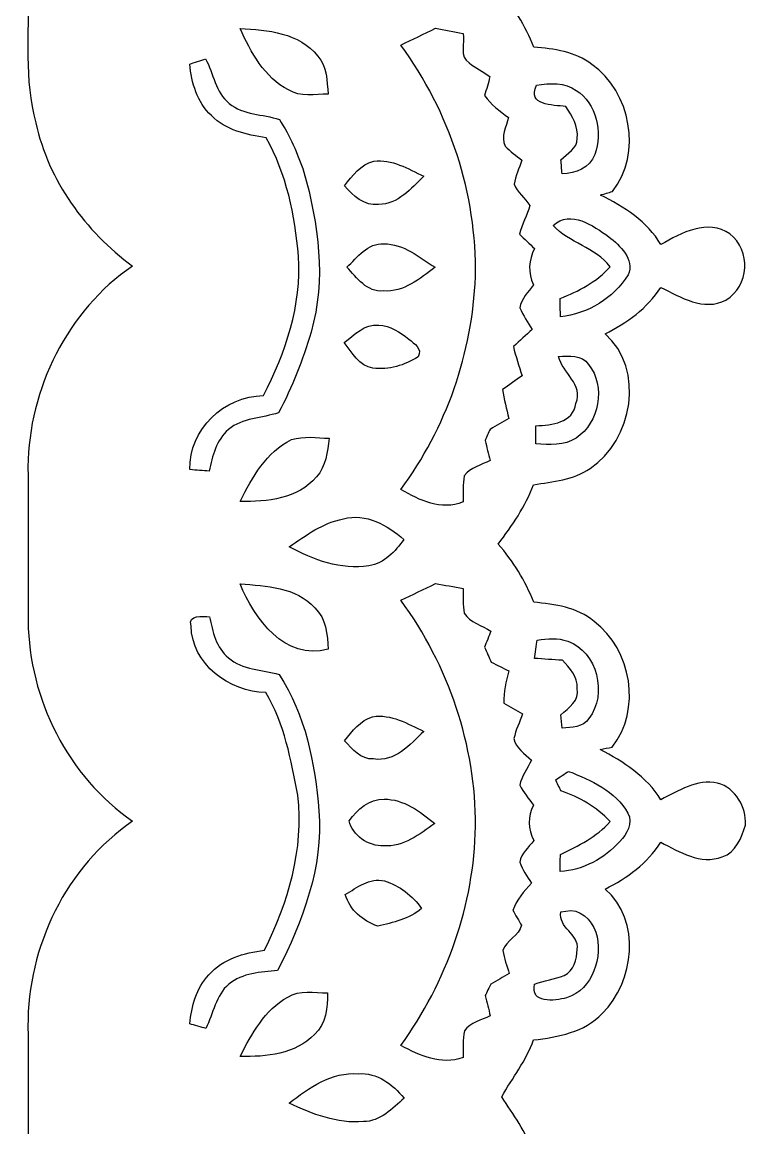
# Model space of a CAD drawing. Header units: centimetres. Extents: x -2.5 to 2.5, y -13.4 to 13.4.
# Drawn here: x -2.52 to 2.52, y -5.95 to 1.65 of the extents above; entities that cross this region are included whole.
import ezdxf

# ---------------------------------------------------------------- set-up
doc = ezdxf.new("R2010")
doc.units = ezdxf.units.CM
doc.header["$MEASUREMENT"] = 0
doc.layers.add('Camada 1', color=7, linetype='Continuous')

msp = doc.modelspace()

# ---------------------------------------------------------------- linework, layer by layer
at = {"layer": 'Camada 1', "color": 156}
for points, knots in [([(-2.51071, 13.4052), (-1.89301, 13.4052), (-1.27528, 13.40272), (-0.65792, 13.40696), (-0.65792, 13.40696), (-0.65863, 13.38121), (-0.6604, 13.33005), (-0.66145, 13.3043), (-0.66145, 13.3043), (-0.52246, 13.2274), (-0.3757, 13.13391), (-0.2092, 13.15049), (-0.2092, 13.15049), (-0.07549, 13.16108), (0.10159, 13.24609), (0.06314, 13.40696), (0.06314, 13.40696), (0.28397, 13.4052), (0.50446, 13.40767), (0.72531, 13.4052), (0.72531, 13.4052), (0.79728, 13.23798), (0.93944, 13.11027), (0.99377, 12.93247), (0.99377, 12.93247), (1.20543, 12.92577), (1.4298, 12.84358), (1.54552, 12.6559), (1.54552, 12.6559), (1.68627, 12.42871), (1.7078, 12.08369), (1.48378, 11.90025), (1.48378, 11.90025), (1.63405, 11.82122), (1.78118, 11.72386), (1.86831, 11.57323), (1.86831, 11.57323), (1.98296, 11.63637), (2.1075, 11.71575), (2.24437, 11.6914), (2.24437, 11.6914), (2.36714, 11.66847), (2.43628, 11.545), (2.45215, 11.43035), (2.45215, 11.43035), (2.43382, 11.32275), (2.37912, 11.19786), (2.2613, 11.1707), (2.2613, 11.1707), (2.11949, 11.13895), (1.98683, 11.21868), (1.86796, 11.285), (1.86796, 11.285), (1.77906, 11.13825), (1.63829, 11.03488), (1.48483, 10.96362), (1.48483, 10.96362), (1.74308, 10.73291), (1.68451, 10.28276), (1.42875, 10.07356), (1.42875, 10.07356), (1.30986, 9.96773), (1.14723, 9.94057), (0.99413, 9.92611), (0.99413, 9.92611), (0.93802, 9.77758), (0.84842, 9.64635), (0.7493, 9.52394), (0.7493, 9.52394), (0.84137, 9.38705), (0.93698, 9.25159), (1.00329, 9.09919), (1.00329, 9.09919), (1.23472, 9.10201), (1.47672, 8.99054), (1.57726, 8.77287), (1.57726, 8.77287), (1.68451, 8.55062), (1.69686, 8.23101), (1.4746, 8.07366), (1.4746, 8.07366), (1.63264, 8.0024), (1.77375, 7.89515), (1.86901, 7.74876), (1.86901, 7.74876), (1.97026, 7.80803), (2.08033, 7.85001), (2.19321, 7.88246), (2.19321, 7.88246), (2.27507, 7.85424), (2.36855, 7.8246), (2.4077, 7.73852), (2.4077, 7.73852), (2.52024, 7.58013), (2.3823, 7.3233), (2.18617, 7.33565), (2.18617, 7.33565), (2.07115, 7.34447), (1.96849, 7.40304), (1.86972, 7.45737), (1.86972, 7.45737), (1.77517, 7.31166), (1.6323, 7.2076), (1.47954, 7.12964), (1.47954, 7.12964), (1.53811, 7.07107), (1.60301, 7.01286), (1.62842, 6.93101), (1.62842, 6.93101), (1.69121, 6.67807), (1.6189, 6.37611), (1.39664, 6.22158), (1.39664, 6.22158), (1.28447, 6.13127), (1.1377, 6.11575), (0.99976, 6.10446), (0.99976, 6.10446), (0.93627, 5.95453), (0.84807, 5.81766), (0.75211, 5.68678), (0.75211, 5.68678), (0.85794, 5.56965), (0.93698, 5.4317), (0.99659, 5.28601), (0.99659, 5.28601), (1.20509, 5.28601), (1.42063, 5.20312), (1.53952, 5.02425), (1.53952, 5.02425), (1.67852, 4.80835), (1.70215, 4.49545), (1.52788, 4.29119), (1.52788, 4.29119), (1.50883, 4.28625), (1.47002, 4.27636), (1.45097, 4.27177), (1.45097, 4.27177), (1.61571, 4.19488), (1.77095, 4.08869), (1.86937, 3.93206), (1.86937, 3.93206), (1.98754, 4.00015), (2.11949, 4.07423), (2.2613, 4.04354), (2.2613, 4.04354), (2.37067, 4.02201), (2.4271, 3.90771), (2.45039, 3.80894), (2.45039, 3.80894), (2.45215, 3.68158), (2.3622, 3.54117), (2.22919, 3.52319), (2.22919, 3.52319), (2.09797, 3.5133), (1.97979, 3.57964), (1.86867, 3.64031), (1.86867, 3.64031), (1.77517, 3.49532), (1.63442, 3.3916), (1.48096, 3.31752), (1.48096, 3.31752), (1.72931, 3.11643), (1.68416, 2.71744), (1.49401, 2.49237), (1.49401, 2.49237), (1.37266, 2.34138), (1.17474, 2.30433), (0.99342, 2.28282), (0.99342, 2.28282), (0.93698, 2.13325), (0.84632, 2.0013), (0.75035, 1.87466), (0.75035, 1.87466), (0.85514, 1.75682), (0.93661, 1.62031), (0.99413, 1.47319), (0.99413, 1.47319), (1.13242, 1.46297), (1.28023, 1.44392), (1.39312, 1.35536), (1.39312, 1.35536), (1.66122, 1.16662), (1.74025, 0.744), (1.53528, 0.48224), (1.53528, 0.48224), (1.50741, 0.47412), (1.47954, 0.46601), (1.45204, 0.45755), (1.45204, 0.45755), (1.615, 0.37853), (1.77341, 0.27622), (1.86831, 0.11711), (1.86831, 0.11711), (2.00554, 0.19897), (2.19039, 0.29562), (2.34138, 0.19085), (2.34138, 0.19085), (2.48884, 0.07584), (2.47473, -0.16756), (2.31422, -0.26387), (2.31422, -0.26387), (2.16252, -0.3429), (2.00235, -0.24377), (1.86689, -0.17673), (1.86689, -0.17673), (1.77411, -0.31962), (1.63512, -0.42228), (1.48378, -0.49564), (1.48378, -0.49564), (1.76072, -0.73766), (1.67498, -1.22943), (1.38077, -1.42027), (1.38077, -1.42027), (1.26787, -1.50106), (1.12535, -1.51129), (0.99272, -1.53282), (0.99272, -1.53282), (0.93661, -1.68239), (0.84632, -1.81434), (0.74965, -1.94027), (0.74965, -1.94027), (0.85302, -2.0588), (0.93661, -2.19357), (0.99377, -2.34032), (0.99377, -2.34032), (1.13841, -2.35444), (1.29433, -2.37418), (1.40864, -2.47261), (1.40864, -2.47261), (1.66828, -2.66452), (1.73567, -3.08044), (1.53282, -3.33621), (1.53282, -3.33621), (1.50529, -3.34115), (1.47778, -3.3461), (1.45062, -3.35138), (1.45062, -3.35138), (1.61113, -3.43746), (1.76988, -3.53871), (1.86796, -3.6971), (1.86796, -3.6971), (1.9879, -3.63573), (2.11561, -3.55247), (2.25707, -3.58422), (2.25707, -3.58422), (2.38125, -3.61492), (2.45533, -3.74896), (2.44827, -3.87103), (2.44827, -3.87103), (2.42217, -3.95605), (2.38371, -4.06118), (2.28952, -4.08905), (2.28952, -4.08905), (2.141, -4.14725), (1.9946, -4.05518), (1.86655, -3.98955), (1.86655, -3.98955), (1.77623, -4.13456), (1.63583, -4.23615), (1.48483, -4.31129), (1.48483, -4.31129), (1.73567, -4.52649), (1.68521, -4.94841), (1.46507, -5.16607), (1.46507, -5.16607), (1.34267, -5.29554), (1.16099, -5.32765), (0.99236, -5.34775), (0.99236, -5.34775), (0.94226, -5.49027), (0.84737, -5.60846), (0.77399, -5.73792), (0.77399, -5.73792), (0.85372, -5.86105), (0.94156, -5.98063), (0.99272, -6.11998), (0.99272, -6.11998), (1.16063, -6.14045), (1.3416, -6.17044), (1.46437, -6.29884), (1.46437, -6.29884), (1.68275, -6.52039), (1.73848, -6.94231), (1.48307, -7.15822), (1.48307, -7.15822), (1.63335, -7.2337), (1.78152, -7.3293), (1.86548, -7.48064), (1.86548, -7.48064), (2.00837, -7.40516), (2.20451, -7.28591), (2.3502, -7.41997), (2.3502, -7.41997), (2.49344, -7.53285), (2.46979, -7.76993), (2.31315, -7.85883), (2.31315, -7.85883), (2.1657, -7.9449), (1.99918, -7.84294), (1.86867, -7.77098), (1.86867, -7.77098), (1.77765, -7.91951), (1.6323, -8.02004), (1.48132, -8.09978), (1.48132, -8.09978), (1.7272, -8.2938), (1.68592, -8.68749), (1.50213, -8.90939), (1.50213, -8.90939), (1.37936, -9.06215), (1.18215, -9.12106), (0.99272, -9.12777), (0.99272, -9.12777), (0.93732, -9.27522), (0.84807, -9.4054), (0.75352, -9.53028), (0.75352, -9.53028), (0.8449, -9.65553), (0.93873, -9.78076), (0.9913, -9.92857), (0.9913, -9.92857), (1.18392, -9.94867), (1.39171, -10.00019), (1.51482, -10.16387), (1.51482, -10.16387), (1.68485, -10.39424), (1.7212, -10.77029), (1.48271, -10.96892), (1.48271, -10.96892), (1.63476, -11.04229), (1.7787, -11.14212), (1.86655, -11.28994), (1.86655, -11.28994), (1.97801, -11.23209), (2.09444, -11.16224), (2.22496, -11.16965), (2.22496, -11.16965), (2.3502, -11.18904), (2.43769, -11.31005), (2.45109, -11.43105), (2.45109, -11.43105), (2.44193, -11.54852), (2.36819, -11.67377), (2.24472, -11.69811), (2.24472, -11.69811), (2.10819, -11.72245), (1.98472, -11.64132), (1.86937, -11.58168), (1.86937, -11.58168), (1.77977, -11.73091), (1.63264, -11.82863), (1.48166, -11.908), (1.48166, -11.908), (1.54235, -11.97785), (1.61712, -12.04489), (1.63653, -12.14013), (1.63653, -12.14013), (1.67745, -12.36345), (1.62665, -12.61991), (1.44814, -12.77338), (1.44814, -12.77338), (1.33032, -12.89368), (1.15639, -12.92613), (0.99484, -12.93741), (0.99484, -12.93741), (0.93944, -13.06829), (0.87171, -13.19494), (0.77927, -13.30395), (0.77927, -13.30395), (0.78317, -13.33712), (0.78705, -13.37062), (0.79128, -13.40485), (0.79128, -13.40485), (0.54222, -13.40309), (0.29316, -13.40626), (0.04409, -13.40731), (0.04409, -13.40731), (0.04903, -13.36392), (0.05715, -13.32194), (0.05785, -13.27925), (0.05785, -13.27925), (-0.01693, -13.19213), (-0.13053, -13.13921), (-0.24553, -13.14414), (-0.24553, -13.14414), (-0.4004, -13.13956), (-0.53516, -13.22704), (-0.66569, -13.29867), (-0.66569, -13.29867), (-0.66216, -13.32583), (-0.6558, -13.38014), (-0.65263, -13.40731), (-0.65263, -13.40731), (-1.27528, -13.40202), (-1.89793, -13.40414), (-2.52095, -13.40731), (-2.52095, -13.40731), (-2.43063, -13.15895), (-2.51354, -12.88908), (-2.46661, -12.63332), (-2.46661, -12.63332), (-2.4137, -12.15743), (-2.15018, -11.71327), (-1.76001, -11.43599), (-1.76001, -11.43599), (-2.20839, -11.12943), (-2.47473, -10.59356), (-2.48072, -10.05416), (-2.48072, -10.05416), (-2.47967, -9.70104), (-2.48038, -9.34826), (-2.48002, -8.99512), (-2.48002, -8.99512), (-2.47156, -8.4603), (-2.2038, -7.93326), (-1.76318, -7.62599), (-1.76318, -7.62599), (-2.20661, -7.31485), (-2.47791, -6.78532), (-2.48038, -6.24487), (-2.48038, -6.24487), (-2.48002, -5.91467), (-2.47967, -5.58446), (-2.48072, -5.25463), (-2.48072, -5.25463), (-2.48496, -4.70675), (-2.21721, -4.15571), (-1.76176, -3.84422), (-1.76176, -3.84422), (-2.20661, -3.538), (-2.47227, -3.00637), (-2.48038, -2.46944), (-2.48038, -2.46944), (-2.48002, -2.11666), (-2.47967, -1.76354), (-2.48072, -1.41076), (-2.48072, -1.41076), (-2.47543, -0.87241), (-2.20944, -0.33725), (-1.76318, -0.03033), (-1.76318, -0.03033), (-2.08808, 0.20954), (-2.3382, 0.55633), (-2.42746, 0.9532), (-2.42746, 0.9532), (-2.50895, 1.25201), (-2.47227, 1.5635), (-2.48002, 1.86867), (-2.48002, 1.86867), (-2.4719, 2.18651), (-2.51071, 2.51071), (-2.42393, 2.82151), (-2.42393, 2.82151), (-2.33079, 3.20922), (-2.08808, 3.55318), (-1.76564, 3.78566), (-1.76564, 3.78566), (-2.19886, 4.09963), (-2.47297, 4.61573), (-2.48038, 5.1516), (-2.48038, 5.1516), (-2.47931, 5.51673), (-2.48038, 5.88186), (-2.48002, 6.24699), (-2.48002, 6.24699), (-2.46839, 6.77862), (-2.19886, 7.29333), (-1.766, 7.60306), (-1.766, 7.60306), (-2.18968, 7.90575), (-2.4585, 8.40457), (-2.4786, 8.92492), (-2.4786, 8.92492), (-2.4825, 9.29004), (-2.47791, 9.65517), (-2.48072, 10.0203), (-2.48072, 10.0203), (-2.48214, 10.56357), (-2.22108, 11.11108), (-1.76954, 11.42153), (-1.76954, 11.42153), (-2.14665, 11.69175), (-2.40417, 12.11862), (-2.46238, 12.57935), (-2.46238, 12.57935), (-2.51283, 12.8524), (-2.43874, 13.13568), (-2.51071, 13.4052)], [0, 0, 0, 0, 0.0081301, 0.0081301, 0.0081301, 0.0081301, 0.0162602, 0.0162602, 0.0162602, 0.0162602, 0.0243902, 0.0243902, 0.0243902, 0.0243902, 0.0325203, 0.0325203, 0.0325203, 0.0325203, 0.0406504, 0.0406504, 0.0406504, 0.0406504, 0.0487805, 0.0487805, 0.0487805, 0.0487805, 0.0569106, 0.0569106, 0.0569106, 0.0569106, 0.0650407, 0.0650407, 0.0650407, 0.0650407, 0.0731707, 0.0731707, 0.0731707, 0.0731707, 0.0813008, 0.0813008, 0.0813008, 0.0813008, 0.0894309, 0.0894309, 0.0894309, 0.0894309, 0.097561, 0.097561, 0.097561, 0.097561, 0.1056911, 0.1056911, 0.1056911, 0.1056911, 0.1138211, 0.1138211, 0.1138211, 0.1138211, 0.1219512, 0.1219512, 0.1219512, 0.1219512, 0.1300813, 0.1300813, 0.1300813, 0.1300813, 0.1382114, 0.1382114, 0.1382114, 0.1382114, 0.1463415, 0.1463415, 0.1463415, 0.1463415, 0.1544715, 0.1544715, 0.1544715, 0.1544715, 0.1626016, 0.1626016, 0.1626016, 0.1626016, 0.1707317, 0.1707317, 0.1707317, 0.1707317, 0.1788618, 0.1788618, 0.1788618, 0.1788618, 0.1869919, 0.1869919, 0.1869919, 0.1869919, 0.195122, 0.195122, 0.195122, 0.195122, 0.203252, 0.203252, 0.203252, 0.203252, 0.2113821, 0.2113821, 0.2113821, 0.2113821, 0.2195122, 0.2195122, 0.2195122, 0.2195122, 0.2276423, 0.2276423, 0.2276423, 0.2276423, 0.2357724, 0.2357724, 0.2357724, 0.2357724, 0.2439024, 0.2439024, 0.2439024, 0.2439024, 0.2520325, 0.2520325, 0.2520325, 0.2520325, 0.2601626, 0.2601626, 0.2601626, 0.2601626, 0.2682927, 0.2682927, 0.2682927, 0.2682927, 0.2764228, 0.2764228, 0.2764228, 0.2764228, 0.2845528, 0.2845528, 0.2845528, 0.2845528, 0.2926829, 0.2926829, 0.2926829, 0.2926829, 0.300813, 0.300813, 0.300813, 0.300813, 0.3089431, 0.3089431, 0.3089431, 0.3089431, 0.3170732, 0.3170732, 0.3170732, 0.3170732, 0.3252033, 0.3252033, 0.3252033, 0.3252033, 0.3333333, 0.3333333, 0.3333333, 0.3333333, 0.3414634, 0.3414634, 0.3414634, 0.3414634, 0.3495935, 0.3495935, 0.3495935, 0.3495935, 0.3577236, 0.3577236, 0.3577236, 0.3577236, 0.3658537, 0.3658537, 0.3658537, 0.3658537, 0.3739837, 0.3739837, 0.3739837, 0.3739837, 0.3821138, 0.3821138, 0.3821138, 0.3821138, 0.3902439, 0.3902439, 0.3902439, 0.3902439, 0.398374, 0.398374, 0.398374, 0.398374, 0.4065041, 0.4065041, 0.4065041, 0.4065041, 0.4146341, 0.4146341, 0.4146341, 0.4146341, 0.4227642, 0.4227642, 0.4227642, 0.4227642, 0.4308943, 0.4308943, 0.4308943, 0.4308943, 0.4390244, 0.4390244, 0.4390244, 0.4390244, 0.4471545, 0.4471545, 0.4471545, 0.4471545, 0.4552846, 0.4552846, 0.4552846, 0.4552846, 0.4634146, 0.4634146, 0.4634146, 0.4634146, 0.4715447, 0.4715447, 0.4715447, 0.4715447, 0.4796748, 0.4796748, 0.4796748, 0.4796748, 0.4878049, 0.4878049, 0.4878049, 0.4878049, 0.495935, 0.495935, 0.495935, 0.495935, 0.504065, 0.504065, 0.504065, 0.504065, 0.5121951, 0.5121951, 0.5121951, 0.5121951, 0.5203252, 0.5203252, 0.5203252, 0.5203252, 0.5284553, 0.5284553, 0.5284553, 0.5284553, 0.5365854, 0.5365854, 0.5365854, 0.5365854, 0.5447154, 0.5447154, 0.5447154, 0.5447154, 0.5528455, 0.5528455, 0.5528455, 0.5528455, 0.5609756, 0.5609756, 0.5609756, 0.5609756, 0.5691057, 0.5691057, 0.5691057, 0.5691057, 0.5772358, 0.5772358, 0.5772358, 0.5772358, 0.5853659, 0.5853659, 0.5853659, 0.5853659, 0.5934959, 0.5934959, 0.5934959, 0.5934959, 0.601626, 0.601626, 0.601626, 0.601626, 0.6097561, 0.6097561, 0.6097561, 0.6097561, 0.6178862, 0.6178862, 0.6178862, 0.6178862, 0.6260163, 0.6260163, 0.6260163, 0.6260163, 0.6341463, 0.6341463, 0.6341463, 0.6341463, 0.6422764, 0.6422764, 0.6422764, 0.6422764, 0.6504065, 0.6504065, 0.6504065, 0.6504065, 0.6585366, 0.6585366, 0.6585366, 0.6585366, 0.6666667, 0.6666667, 0.6666667, 0.6666667, 0.6747967, 0.6747967, 0.6747967, 0.6747967, 0.6829268, 0.6829268, 0.6829268, 0.6829268, 0.6910569, 0.6910569, 0.6910569, 0.6910569, 0.699187, 0.699187, 0.699187, 0.699187, 0.7073171, 0.7073171, 0.7073171, 0.7073171, 0.7154472, 0.7154472, 0.7154472, 0.7154472, 0.7235772, 0.7235772, 0.7235772, 0.7235772, 0.7317073, 0.7317073, 0.7317073, 0.7317073, 0.7398374, 0.7398374, 0.7398374, 0.7398374, 0.7479675, 0.7479675, 0.7479675, 0.7479675, 0.7560976, 0.7560976, 0.7560976, 0.7560976, 0.7642276, 0.7642276, 0.7642276, 0.7642276, 0.7723577, 0.7723577, 0.7723577, 0.7723577, 0.7804878, 0.7804878, 0.7804878, 0.7804878, 0.7886179, 0.7886179, 0.7886179, 0.7886179, 0.796748, 0.796748, 0.796748, 0.796748, 0.804878, 0.804878, 0.804878, 0.804878, 0.8130081, 0.8130081, 0.8130081, 0.8130081, 0.8211382, 0.8211382, 0.8211382, 0.8211382, 0.8292683, 0.8292683, 0.8292683, 0.8292683, 0.8373984, 0.8373984, 0.8373984, 0.8373984, 0.8455285, 0.8455285, 0.8455285, 0.8455285, 0.8536585, 0.8536585, 0.8536585, 0.8536585, 0.8617886, 0.8617886, 0.8617886, 0.8617886, 0.8699187, 0.8699187, 0.8699187, 0.8699187, 0.8780488, 0.8780488, 0.8780488, 0.8780488, 0.8861789, 0.8861789, 0.8861789, 0.8861789, 0.8943089, 0.8943089, 0.8943089, 0.8943089, 0.902439, 0.902439, 0.902439, 0.902439, 0.9105691, 0.9105691, 0.9105691, 0.9105691, 0.9186992, 0.9186992, 0.9186992, 0.9186992, 0.9268293, 0.9268293, 0.9268293, 0.9268293, 0.9349593, 0.9349593, 0.9349593, 0.9349593, 0.9430894, 0.9430894, 0.9430894, 0.9430894, 0.9512195, 0.9512195, 0.9512195, 0.9512195, 0.9593496, 0.9593496, 0.9593496, 0.9593496, 0.9674797, 0.9674797, 0.9674797, 0.9674797, 0.9756098, 0.9756098, 0.9756098, 0.9756098, 0.9837398, 0.9837398, 0.9837398, 0.9837398, 1, 1, 1, 1]), ([(-1.0234, 1.60301), (-1.0234, 1.60301), (-1.0234, 1.60301), (-1.0234, 1.60301), (-1.0234, 1.60301), (-0.94896, 1.43932), (-0.85653, 1.26612), (-0.69074, 1.17968), (-0.69074, 1.17968), (-0.60854, 1.12854), (-0.5087, 1.14969), (-0.41733, 1.15147), (-0.41733, 1.15147), (-0.42898, 1.24071), (-0.42192, 1.34338), (-0.49001, 1.41216), (-0.49001, 1.41216), (-0.6163, 1.57339), (-0.83467, 1.59244), (-1.0234, 1.60301)], [0, 0, 0, 0, 0.1666667, 0.1666667, 0.1666667, 0.1666667, 0.3333333, 0.3333333, 0.3333333, 0.3333333, 0.5, 0.5, 0.5, 0.5, 0.6666667, 0.6666667, 0.6666667, 0.6666667, 1, 1, 1, 1]), ([(0.08113, 1.48836), (0.08113, 1.48836), (0.08113, 1.48836), (0.08113, 1.48836), (0.08113, 1.48836), (0.41556, 1.03116), (0.60537, 0.46496), (0.59302, -0.10266), (0.59302, -0.10266), (0.5736, -0.62618), (0.3937, -1.1444), (0.08042, -1.56527), (0.08042, -1.56527), (0.21201, -1.64112), (0.3556, -1.71202), (0.5087, -1.65099), (0.5087, -1.65099), (0.51047, -1.59103), (0.50658, -1.5307), (0.51681, -1.47179), (0.51681, -1.47179), (0.55879, -1.41323), (0.63394, -1.39805), (0.69391, -1.3656), (0.69391, -1.3656), (0.68297, -1.32009), (0.67132, -1.27458), (0.66004, -1.22943), (0.66004, -1.22943), (0.66852, -1.21038), (0.68579, -1.17157), (0.69427, -1.15217), (0.69427, -1.15217), (0.73766, -1.12747), (0.78069, -1.10243), (0.82373, -1.07702), (0.82373, -1.07702), (0.80573, -1.01177), (0.79058, -0.9458), (0.78034, -0.87877), (0.78034, -0.87877), (0.82479, -0.84701), (0.86924, -0.81526), (0.91405, -0.78387), (0.91405, -0.78387), (0.89358, -0.7172), (0.87066, -0.65122), (0.85407, -0.58349), (0.85407, -0.58349), (0.89641, -0.54397), (0.9398, -0.50482), (0.98212, -0.46531), (0.98212, -0.46531), (0.9525, -0.41663), (0.92145, -0.36865), (0.89817, -0.31715), (0.89817, -0.31715), (0.90664, -0.25364), (0.95849, -0.20954), (0.99236, -0.15875), (0.99236, -0.15875), (0.95215, -0.0762), (0.95885, 0.01023), (0.99942, 0.09065), (0.99942, 0.09065), (0.96485, 0.12347), (0.92957, 0.15662), (0.89534, 0.18908), (0.89534, 0.18908), (0.91617, 0.2561), (0.94614, 0.31996), (0.96801, 0.38664), (0.96801, 0.38664), (0.9338, 0.43709), (0.88159, 0.47519), (0.85936, 0.53233), (0.85936, 0.53233), (0.86676, 0.59019), (0.89429, 0.64276), (0.91298, 0.69744), (0.91298, 0.69744), (0.87383, 0.72955), (0.83114, 0.75706), (0.79762, 0.79445), (0.79762, 0.79445), (0.76624, 0.85936), (0.80573, 0.92745), (0.82055, 0.9906), (0.82055, 0.9906), (0.75988, 1.03433), (0.70061, 1.08055), (0.6558, 1.14087), (0.6558, 1.14087), (0.66993, 1.18392), (0.68226, 1.22731), (0.69249, 1.27141), (0.69249, 1.27141), (0.64628, 1.30493), (0.59584, 1.33173), (0.54997, 1.36525), (0.54997, 1.36525), (0.48048, 1.40757), (0.52175, 1.50318), (0.50835, 1.56845), (0.50835, 1.56845), (0.4452, 1.58114), (0.38169, 1.59315), (0.31855, 1.60408), (0.31855, 1.60408), (0.23988, 1.56386), (0.16016, 1.52646), (0.08113, 1.48836)], [0, 0, 0, 0, 0.0344828, 0.0344828, 0.0344828, 0.0344828, 0.0689655, 0.0689655, 0.0689655, 0.0689655, 0.1034483, 0.1034483, 0.1034483, 0.1034483, 0.137931, 0.137931, 0.137931, 0.137931, 0.1724138, 0.1724138, 0.1724138, 0.1724138, 0.2068966, 0.2068966, 0.2068966, 0.2068966, 0.2413793, 0.2413793, 0.2413793, 0.2413793, 0.2758621, 0.2758621, 0.2758621, 0.2758621, 0.3103448, 0.3103448, 0.3103448, 0.3103448, 0.3448276, 0.3448276, 0.3448276, 0.3448276, 0.3793103, 0.3793103, 0.3793103, 0.3793103, 0.4137931, 0.4137931, 0.4137931, 0.4137931, 0.4482759, 0.4482759, 0.4482759, 0.4482759, 0.4827586, 0.4827586, 0.4827586, 0.4827586, 0.5172414, 0.5172414, 0.5172414, 0.5172414, 0.5517241, 0.5517241, 0.5517241, 0.5517241, 0.5862069, 0.5862069, 0.5862069, 0.5862069, 0.6206897, 0.6206897, 0.6206897, 0.6206897, 0.6551724, 0.6551724, 0.6551724, 0.6551724, 0.6896552, 0.6896552, 0.6896552, 0.6896552, 0.7241379, 0.7241379, 0.7241379, 0.7241379, 0.7586207, 0.7586207, 0.7586207, 0.7586207, 0.7931034, 0.7931034, 0.7931034, 0.7931034, 0.8275862, 0.8275862, 0.8275862, 0.8275862, 0.862069, 0.862069, 0.862069, 0.862069, 0.8965517, 0.8965517, 0.8965517, 0.8965517, 0.9310345, 0.9310345, 0.9310345, 0.9310345, 1, 1, 1, 1]), ([(-1.36913, 1.35819), (-1.36913, 1.35819), (-1.36913, 1.35819), (-1.36913, 1.35819), (-1.36913, 1.35819), (-1.35784, 1.22872), (-1.31797, 1.09502), (-1.22025, 1.00365), (-1.22025, 1.00365), (-1.12253, 0.90204), (-0.97861, 0.87383), (-0.8449, 0.85124), (-0.8449, 0.85124), (-0.70414, 0.60359), (-0.64557, 0.3182), (-0.62301, 0.03668), (-0.62301, 0.03668), (-0.5976, -0.2988), (-0.71261, -0.62512), (-0.86218, -0.92004), (-0.86218, -0.92004), (-1.13383, -0.92533), (-1.37478, -1.15111), (-1.36806, -1.42875), (-1.36806, -1.42875), (-1.32396, -1.43262), (-1.27952, -1.43615), (-1.23506, -1.43932), (-1.23506, -1.43932), (-1.21425, -1.33597), (-1.18745, -1.22519), (-1.10384, -1.15393), (-1.10384, -1.15393), (-1.00717, -1.07138), (-0.87312, -1.07631), (-0.75847, -1.03786), (-0.75847, -1.03786), (-0.66462, -0.86254), (-0.59231, -0.67522), (-0.53586, -0.48436), (-0.53586, -0.48436), (-0.4311, -0.12381), (-0.48472, 0.2607), (-0.58525, 0.61595), (-0.58525, 0.61595), (-0.6283, 0.74153), (-0.6805, 0.86571), (-0.75352, 0.97649), (-0.75352, 0.97649), (-0.86676, 1.01669), (-1.00188, 1.00541), (-1.09784, 1.08761), (-1.09784, 1.08761), (-1.19486, 1.16275), (-1.20332, 1.29329), (-1.26118, 1.39347), (-1.26118, 1.39347), (-1.28834, 1.38465), (-1.34231, 1.36701), (-1.36913, 1.35819)], [0, 0, 0, 0, 0.0625, 0.0625, 0.0625, 0.0625, 0.125, 0.125, 0.125, 0.125, 0.1875, 0.1875, 0.1875, 0.1875, 0.25, 0.25, 0.25, 0.25, 0.3125, 0.3125, 0.3125, 0.3125, 0.375, 0.375, 0.375, 0.375, 0.4375, 0.4375, 0.4375, 0.4375, 0.5, 0.5, 0.5, 0.5, 0.5625, 0.5625, 0.5625, 0.5625, 0.625, 0.625, 0.625, 0.625, 0.6875, 0.6875, 0.6875, 0.6875, 0.75, 0.75, 0.75, 0.75, 0.8125, 0.8125, 0.8125, 0.8125, 0.875, 0.875, 0.875, 0.875, 1, 1, 1, 1]), ([(1.01389, 1.21179), (1.01389, 1.21179), (1.01389, 1.21179), (1.01389, 1.21179), (1.01389, 1.21179), (0.94473, 1.07102), (1.1243, 1.07809), (1.21391, 1.06574), (1.21391, 1.06574), (1.25659, 1.00047), (1.30386, 0.92957), (1.29258, 0.84666), (1.29258, 0.84666), (1.29645, 0.77681), (1.22166, 0.74471), (1.18075, 0.70061), (1.18075, 0.70061), (1.18321, 0.66886), (1.18604, 0.63675), (1.18921, 0.6043), (1.18921, 0.6043), (1.28198, 0.60537), (1.379, 0.64311), (1.41323, 0.73659), (1.41323, 0.73659), (1.46649, 0.88723), (1.42875, 1.08866), (1.28551, 1.17722), (1.28551, 1.17722), (1.20685, 1.23225), (1.10418, 1.22802), (1.01389, 1.21179)], [0, 0, 0, 0, 0.1111111, 0.1111111, 0.1111111, 0.1111111, 0.2222222, 0.2222222, 0.2222222, 0.2222222, 0.3333333, 0.3333333, 0.3333333, 0.3333333, 0.4444444, 0.4444444, 0.4444444, 0.4444444, 0.5555556, 0.5555556, 0.5555556, 0.5555556, 0.6666667, 0.6666667, 0.6666667, 0.6666667, 0.7777778, 0.7777778, 0.7777778, 0.7777778, 1, 1, 1, 1]), ([(-0.30692, 0.5221), (-0.30692, 0.5221), (-0.30692, 0.5221), (-0.30692, 0.5221), (-0.30692, 0.5221), (-0.24694, 0.45473), (-0.17144, 0.37923), (-0.07196, 0.39299), (-0.07196, 0.39299), (0.06032, 0.39441), (0.15205, 0.50129), (0.23847, 0.58666), (0.23847, 0.58666), (0.13088, 0.63887), (0.01905, 0.70626), (-0.10512, 0.68967), (-0.10512, 0.68967), (-0.19649, 0.66993), (-0.25188, 0.58985), (-0.30692, 0.5221)], [0, 0, 0, 0, 0.1666667, 0.1666667, 0.1666667, 0.1666667, 0.3333333, 0.3333333, 0.3333333, 0.3333333, 0.5, 0.5, 0.5, 0.5, 0.6666667, 0.6666667, 0.6666667, 0.6666667, 1, 1, 1, 1]), ([(1.12642, 0.2494), (1.12642, 0.2494), (1.12642, 0.2494), (1.12642, 0.2494), (1.12642, 0.2494), (1.23684, 0.12664), (1.4171, 0.10018), (1.51906, -0.03527), (1.51906, -0.03527), (1.42662, -0.13864), (1.30315, -0.2046), (1.17474, -0.25223), (1.17474, -0.25223), (1.1751, -0.2942), (1.17651, -0.33584), (1.17827, -0.37818), (1.17827, -0.37818), (1.36489, -0.35913), (1.5434, -0.25047), (1.64253, -0.09136), (1.64253, -0.09136), (1.68909, 0.01763), (1.58679, 0.11007), (1.51024, 0.17144), (1.51024, 0.17144), (1.40088, 0.24694), (1.25024, 0.35913), (1.12642, 0.2494)], [0, 0, 0, 0, 0.125, 0.125, 0.125, 0.125, 0.25, 0.25, 0.25, 0.25, 0.375, 0.375, 0.375, 0.375, 0.5, 0.5, 0.5, 0.5, 0.625, 0.625, 0.625, 0.625, 0.75, 0.75, 0.75, 0.75, 1, 1, 1, 1]), ([(-0.28999, -0.0381), (-0.28999, -0.0381), (-0.28999, -0.0381), (-0.28999, -0.0381), (-0.28999, -0.0381), (-0.22189, -0.11041), (-0.15098, -0.21201), (-0.0381, -0.20109), (-0.0381, -0.20109), (0.10054, -0.21166), (0.21201, -0.1157), (0.31644, -0.0388), (0.31644, -0.0388), (0.2092, 0.03104), (0.10018, 0.12312), (-0.03493, 0.12242), (-0.03493, 0.12242), (-0.14676, 0.13017), (-0.2166, 0.02892), (-0.28999, -0.0381)], [0, 0, 0, 0, 0.1666667, 0.1666667, 0.1666667, 0.1666667, 0.3333333, 0.3333333, 0.3333333, 0.3333333, 0.5, 0.5, 0.5, 0.5, 0.6666667, 0.6666667, 0.6666667, 0.6666667, 1, 1, 1, 1]), ([(-0.30797, -0.55597), (-0.30797, -0.55597), (-0.30797, -0.55597), (-0.30797, -0.55597), (-0.30797, -0.55597), (-0.25471, -0.62442), (-0.2053, -0.7172), (-0.11041, -0.73235), (-0.11041, -0.73235), (-0.00246, -0.74577), (0.10795, -0.71191), (0.19897, -0.65439), (0.19897, -0.65439), (0.23142, -0.5976), (0.17322, -0.56409), (0.13652, -0.53233), (0.13652, -0.53233), (0.07549, -0.48718), (0.00776, -0.43744), (-0.07126, -0.43638), (-0.07126, -0.43638), (-0.16756, -0.42545), (-0.23812, -0.50305), (-0.30797, -0.55597)], [0, 0, 0, 0, 0.1428571, 0.1428571, 0.1428571, 0.1428571, 0.2857143, 0.2857143, 0.2857143, 0.2857143, 0.4285714, 0.4285714, 0.4285714, 0.4285714, 0.5714286, 0.5714286, 0.5714286, 0.5714286, 0.7142857, 0.7142857, 0.7142857, 0.7142857, 1, 1, 1, 1]), ([(1.16382, -0.65193), (1.16382, -0.65193), (1.16382, -0.65193), (1.16382, -0.65193), (1.16382, -0.65193), (1.19238, -0.76588), (1.33702, -0.84349), (1.2841, -0.97367), (1.2841, -0.97367), (1.26541, -1.10771), (1.1176, -1.1236), (1.00929, -1.12783), (1.00929, -1.12783), (1.00894, -1.15887), (1.00824, -1.22096), (1.00753, -1.25201), (1.00753, -1.25201), (1.10101, -1.25694), (1.20332, -1.26753), (1.28551, -1.21214), (1.28551, -1.21214), (1.44392, -1.10878), (1.49014, -0.85478), (1.37125, -0.7066), (1.37125, -0.7066), (1.32291, -0.63782), (1.23684, -0.64735), (1.16382, -0.65193)], [0, 0, 0, 0, 0.125, 0.125, 0.125, 0.125, 0.25, 0.25, 0.25, 0.25, 0.375, 0.375, 0.375, 0.375, 0.5, 0.5, 0.5, 0.5, 0.625, 0.625, 0.625, 0.625, 0.75, 0.75, 0.75, 0.75, 1, 1, 1, 1]), ([(-1.0227, -1.64711), (-1.0227, -1.64711), (-1.0227, -1.64711), (-1.0227, -1.64711), (-1.0227, -1.64711), (-0.83855, -1.65311), (-0.62547, -1.62913), (-0.49883, -1.47884), (-0.49883, -1.47884), (-0.4318, -1.40687), (-0.42474, -1.30562), (-0.41063, -1.21391), (-0.41063, -1.21391), (-0.49705, -1.21072), (-0.58632, -1.19591), (-0.67027, -1.22273), (-0.67027, -1.22273), (-0.84208, -1.30774), (-0.94085, -1.48201), (-1.0227, -1.64711)], [0, 0, 0, 0, 0.1666667, 0.1666667, 0.1666667, 0.1666667, 0.3333333, 0.3333333, 0.3333333, 0.3333333, 0.5, 0.5, 0.5, 0.5, 0.6666667, 0.6666667, 0.6666667, 0.6666667, 1, 1, 1, 1]), ([(-0.68579, -1.95932), (-0.68579, -1.95932), (-0.68579, -1.95932), (-0.68579, -1.95932), (-0.68579, -1.95932), (-0.52, -2.04893), (-0.33055, -2.12019), (-0.13899, -2.0902), (-0.13899, -2.0902), (-0.03245, -2.07432), (0.04127, -1.99036), (0.10266, -1.90887), (0.10266, -1.90887), (-0.01093, -1.81292), (-0.1598, -1.72437), (-0.31362, -1.76776), (-0.31362, -1.76776), (-0.45437, -1.79317), (-0.57009, -1.88136), (-0.68579, -1.95932)], [0, 0, 0, 0, 0.1666667, 0.1666667, 0.1666667, 0.1666667, 0.3333333, 0.3333333, 0.3333333, 0.3333333, 0.5, 0.5, 0.5, 0.5, 0.6666667, 0.6666667, 0.6666667, 0.6666667, 1, 1, 1, 1]), ([(-1.0234, -2.21297), (-1.0234, -2.21297), (-1.0234, -2.21297), (-1.0234, -2.21297), (-1.0234, -2.21297), (-0.92533, -2.45497), (-0.71861, -2.74179), (-0.41733, -2.66312), (-0.41733, -2.66312), (-0.42509, -2.56258), (-0.42932, -2.45075), (-0.51082, -2.37878), (-0.51082, -2.37878), (-0.63923, -2.23414), (-0.8449, -2.23026), (-1.0234, -2.21297)], [0, 0, 0, 0, 0.2, 0.2, 0.2, 0.2, 0.4, 0.4, 0.4, 0.4, 0.6, 0.6, 0.6, 0.6, 1, 1, 1, 1]), ([(0.08149, -2.32621), (0.08149, -2.32621), (0.08149, -2.32621), (0.08149, -2.32621), (0.08149, -2.32621), (0.40745, -2.77459), (0.59725, -3.32493), (0.59407, -3.88055), (0.59407, -3.88055), (0.5849, -4.41995), (0.39652, -4.94982), (0.08078, -5.38585), (0.08078, -5.38585), (0.21449, -5.45535), (0.35524, -5.52379), (0.50835, -5.4684), (0.50835, -5.4684), (0.51082, -5.40737), (0.50587, -5.34599), (0.51788, -5.28637), (0.51788, -5.28637), (0.55879, -5.22605), (0.63394, -5.21263), (0.69532, -5.18266), (0.69532, -5.18266), (0.68438, -5.13608), (0.67274, -5.08952), (0.66075, -5.04367), (0.66075, -5.04367), (0.67027, -5.02391), (0.68932, -4.98439), (0.69885, -4.96464), (0.69885, -4.96464), (0.74117, -4.9403), (0.78351, -4.9163), (0.82585, -4.89196), (0.82585, -4.89196), (0.80963, -4.83904), (0.78987, -4.7879), (0.78176, -4.73357), (0.78176, -4.73357), (0.80327, -4.66266), (0.89393, -4.63232), (0.90981, -4.56035), (0.90981, -4.56035), (0.895, -4.5346), (0.86501, -4.48344), (0.84983, -4.45769), (0.84983, -4.45769), (0.87665, -4.38502), (0.92709, -4.32647), (0.97895, -4.27073), (0.97895, -4.27073), (0.95037, -4.2238), (0.91439, -4.17936), (0.89853, -4.12608), (0.89853, -4.12608), (0.90594, -4.06471), (0.96026, -4.02519), (0.99413, -3.97791), (0.99413, -3.97791), (0.95532, -3.89854), (0.95284, -3.81353), (0.9913, -3.73379), (0.9913, -3.73379), (0.95849, -3.68899), (0.92392, -3.64596), (0.89746, -3.59798), (0.89746, -3.59798), (0.91263, -3.53589), (0.94933, -3.48226), (0.97754, -3.42618), (0.97754, -3.42618), (0.93556, -3.37925), (0.86783, -3.34468), (0.85794, -3.2773), (0.85794, -3.2773), (0.86959, -3.21804), (0.89746, -3.16371), (0.91792, -3.10761), (0.91792, -3.10761), (0.87488, -3.08256), (0.83185, -3.05752), (0.78916, -3.03283), (0.78916, -3.03283), (0.78705, -2.95768), (0.80081, -2.88395), (0.82303, -2.81269), (0.82303, -2.81269), (0.78281, -2.79188), (0.74259, -2.77213), (0.70238, -2.75271), (0.70238, -2.75271), (0.68686, -2.71814), (0.67132, -2.68357), (0.6558, -2.649), (0.6558, -2.649), (0.66674, -2.62149), (0.68896, -2.56611), (0.6999, -2.53824), (0.6999, -2.53824), (0.63816, -2.49977), (0.55633, -2.48108), (0.51647, -2.41618), (0.51647, -2.41618), (0.50587, -2.35937), (0.51082, -2.30152), (0.50906, -2.24472), (0.50906, -2.24472), (0.44555, -2.23343), (0.38206, -2.2232), (0.31891, -2.21226), (0.31891, -2.21226), (0.24024, -2.25142), (0.16087, -2.28881), (0.08149, -2.32621)], [0, 0, 0, 0, 0.0333333, 0.0333333, 0.0333333, 0.0333333, 0.0666667, 0.0666667, 0.0666667, 0.0666667, 0.1, 0.1, 0.1, 0.1, 0.1333333, 0.1333333, 0.1333333, 0.1333333, 0.1666667, 0.1666667, 0.1666667, 0.1666667, 0.2, 0.2, 0.2, 0.2, 0.2333333, 0.2333333, 0.2333333, 0.2333333, 0.2666667, 0.2666667, 0.2666667, 0.2666667, 0.3, 0.3, 0.3, 0.3, 0.3333333, 0.3333333, 0.3333333, 0.3333333, 0.3666667, 0.3666667, 0.3666667, 0.3666667, 0.4, 0.4, 0.4, 0.4, 0.4333333, 0.4333333, 0.4333333, 0.4333333, 0.4666667, 0.4666667, 0.4666667, 0.4666667, 0.5, 0.5, 0.5, 0.5, 0.5333333, 0.5333333, 0.5333333, 0.5333333, 0.5666667, 0.5666667, 0.5666667, 0.5666667, 0.6, 0.6, 0.6, 0.6, 0.6333333, 0.6333333, 0.6333333, 0.6333333, 0.6666667, 0.6666667, 0.6666667, 0.6666667, 0.7, 0.7, 0.7, 0.7, 0.7333333, 0.7333333, 0.7333333, 0.7333333, 0.7666667, 0.7666667, 0.7666667, 0.7666667, 0.8, 0.8, 0.8, 0.8, 0.8333333, 0.8333333, 0.8333333, 0.8333333, 0.8666667, 0.8666667, 0.8666667, 0.8666667, 0.9, 0.9, 0.9, 0.9, 0.9333333, 0.9333333, 0.9333333, 0.9333333, 1, 1, 1, 1]), ([(-1.36031, -2.50225), (-1.36031, -2.50225), (-1.36031, -2.50225), (-1.36031, -2.50225), (-1.36031, -2.50225), (-1.35466, -2.76754), (-1.09819, -2.95485), (-0.84701, -2.96087), (-0.84701, -2.96087), (-0.71683, -3.175), (-0.67451, -3.42406), (-0.62688, -3.66642), (-0.62688, -3.66642), (-0.58349, -4.03789), (-0.69215, -4.40195), (-0.85619, -4.73145), (-0.85619, -4.73145), (-0.99554, -4.75014), (-1.14299, -4.79), (-1.23825, -4.90114), (-1.23825, -4.90114), (-1.32574, -4.99075), (-1.35573, -5.11703), (-1.36913, -5.23769), (-1.36913, -5.23769), (-1.3416, -5.24544), (-1.28658, -5.26097), (-1.25942, -5.26837), (-1.25942, -5.26837), (-1.20509, -5.16819), (-1.19274, -5.04119), (-1.10067, -4.96464), (-1.10067, -4.96464), (-1.00682, -4.88809), (-0.88194, -4.88068), (-0.76624, -4.87186), (-0.76624, -4.87186), (-0.59372, -4.53284), (-0.45154, -4.15995), (-0.48153, -3.77296), (-0.48153, -3.77296), (-0.51011, -3.44805), (-0.57221, -3.11221), (-0.75564, -2.83632), (-0.75564, -2.83632), (-0.87207, -2.8), (-1.00787, -2.80846), (-1.10313, -2.72167), (-1.10313, -2.72167), (-1.18957, -2.65394), (-1.21108, -2.54105), (-1.23367, -2.44016), (-1.23367, -2.44016), (-1.27847, -2.43662), (-1.38324, -2.42393), (-1.36031, -2.50225)], [0, 0, 0, 0, 0.0666667, 0.0666667, 0.0666667, 0.0666667, 0.1333333, 0.1333333, 0.1333333, 0.1333333, 0.2, 0.2, 0.2, 0.2, 0.2666667, 0.2666667, 0.2666667, 0.2666667, 0.3333333, 0.3333333, 0.3333333, 0.3333333, 0.4, 0.4, 0.4, 0.4, 0.4666667, 0.4666667, 0.4666667, 0.4666667, 0.5333333, 0.5333333, 0.5333333, 0.5333333, 0.6, 0.6, 0.6, 0.6, 0.6666667, 0.6666667, 0.6666667, 0.6666667, 0.7333333, 0.7333333, 0.7333333, 0.7333333, 0.8, 0.8, 0.8, 0.8, 0.8666667, 0.8666667, 0.8666667, 0.8666667, 1, 1, 1, 1]), ([(1.01847, -2.60068), (1.01847, -2.60068), (1.01847, -2.60068), (1.01847, -2.60068), (1.01847, -2.60068), (1.01353, -2.63207), (1.00365, -2.69451), (0.99905, -2.72591), (0.99905, -2.72591), (1.06291, -2.7312), (1.12713, -2.73543), (1.19167, -2.73897), (1.19167, -2.73897), (1.24178, -2.79293), (1.29821, -2.85114), (1.29258, -2.93158), (1.29258, -2.93158), (1.31304, -3.01659), (1.2326, -3.06492), (1.18039, -3.11502), (1.18039, -3.11502), (1.18321, -3.14501), (1.18604, -3.17534), (1.18921, -3.20604), (1.18921, -3.20604), (1.25448, -3.19758), (1.33314, -3.2025), (1.37371, -3.13901), (1.37371, -3.13901), (1.50176, -2.9732), (1.43121, -2.67899), (1.22731, -2.60772), (1.22731, -2.60772), (1.16028, -2.58375), (1.08691, -2.59009), (1.01847, -2.60068)], [0, 0, 0, 0, 0.1, 0.1, 0.1, 0.1, 0.2, 0.2, 0.2, 0.2, 0.3, 0.3, 0.3, 0.3, 0.4, 0.4, 0.4, 0.4, 0.5, 0.5, 0.5, 0.5, 0.6, 0.6, 0.6, 0.6, 0.7, 0.7, 0.7, 0.7, 0.8, 0.8, 0.8, 0.8, 1, 1, 1, 1]), ([(-0.30551, -3.29211), (-0.30551, -3.29211), (-0.30551, -3.29211), (-0.30551, -3.29211), (-0.30551, -3.29211), (-0.25152, -3.34892), (-0.19473, -3.42194), (-0.10688, -3.41736), (-0.10688, -3.41736), (0.04022, -3.43992), (0.14393, -3.32034), (0.23812, -3.22791), (0.23812, -3.22791), (0.12876, -3.17534), (0.01376, -3.10656), (-0.11289, -3.12666), (-0.11289, -3.12666), (-0.19826, -3.1517), (-0.25188, -3.22686), (-0.30551, -3.29211)], [0, 0, 0, 0, 0.1666667, 0.1666667, 0.1666667, 0.1666667, 0.3333333, 0.3333333, 0.3333333, 0.3333333, 0.5, 0.5, 0.5, 0.5, 0.6666667, 0.6666667, 0.6666667, 0.6666667, 1, 1, 1, 1]), ([(1.14511, -3.56059), (1.14511, -3.56059), (1.14511, -3.56059), (1.14511, -3.56059), (1.14511, -3.56059), (1.15393, -3.57964), (1.17193, -3.61772), (1.18075, -3.63643), (1.18075, -3.63643), (1.30844, -3.67841), (1.42558, -3.74826), (1.51799, -3.84668), (1.51799, -3.84668), (1.4284, -3.95534), (1.29998, -4.01179), (1.17827, -4.07458), (1.17827, -4.07458), (1.1751, -4.11232), (1.17403, -4.15079), (1.17474, -4.18958), (1.17474, -4.18958), (1.33278, -4.18324), (1.48061, -4.10033), (1.58537, -3.98463), (1.58537, -3.98463), (1.63405, -3.93381), (1.67852, -3.85903), (1.64112, -3.78919), (1.64112, -3.78919), (1.55468, -3.63819), (1.38818, -3.56093), (1.23225, -3.50237), (1.23225, -3.50237), (1.21038, -3.51683), (1.16699, -3.54612), (1.14511, -3.56059)], [0, 0, 0, 0, 0.1, 0.1, 0.1, 0.1, 0.2, 0.2, 0.2, 0.2, 0.3, 0.3, 0.3, 0.3, 0.4, 0.4, 0.4, 0.4, 0.5, 0.5, 0.5, 0.5, 0.6, 0.6, 0.6, 0.6, 0.7, 0.7, 0.7, 0.7, 0.8, 0.8, 0.8, 0.8, 1, 1, 1, 1]), ([(-0.27305, -3.84174), (-0.27305, -3.84174), (-0.27305, -3.84174), (-0.27305, -3.84174), (-0.27305, -3.84174), (-0.25364, -3.94229), (-0.1397, -4.01954), (-0.03703, -4.01425), (-0.03703, -4.01425), (0.09913, -4.02519), (0.2099, -3.93381), (0.31396, -3.86009), (0.31396, -3.86009), (0.21271, -3.78071), (0.10159, -3.69111), (-0.03422, -3.69393), (-0.03422, -3.69393), (-0.13545, -3.68969), (-0.21731, -3.76485), (-0.27305, -3.84174)], [0, 0, 0, 0, 0.1666667, 0.1666667, 0.1666667, 0.1666667, 0.3333333, 0.3333333, 0.3333333, 0.3333333, 0.5, 0.5, 0.5, 0.5, 0.6666667, 0.6666667, 0.6666667, 0.6666667, 1, 1, 1, 1]), ([(-0.30127, -4.34798), (-0.30127, -4.34798), (-0.30127, -4.34798), (-0.30127, -4.34798), (-0.30127, -4.34798), (-0.26846, -4.45628), (-0.18238, -4.53002), (-0.07796, -4.56635), (-0.07796, -4.56635), (0.02786, -4.54166), (0.13828, -4.51696), (0.22401, -4.445), (0.22401, -4.445), (0.16191, -4.3568), (0.07196, -4.28659), (-0.03174, -4.25555), (-0.03174, -4.25555), (-0.1337, -4.22909), (-0.21872, -4.30247), (-0.30127, -4.34798)], [0, 0, 0, 0, 0.1666667, 0.1666667, 0.1666667, 0.1666667, 0.3333333, 0.3333333, 0.3333333, 0.3333333, 0.5, 0.5, 0.5, 0.5, 0.6666667, 0.6666667, 0.6666667, 0.6666667, 1, 1, 1, 1]), ([(1.21425, -4.46263), (1.21425, -4.46263), (1.21425, -4.46263), (1.21425, -4.46263), (1.21425, -4.46263), (1.21425, -4.46263), (1.18039, -4.46863), (1.18039, -4.46863), (1.18039, -4.46863), (1.15746, -4.57763), (1.30915, -4.61856), (1.29292, -4.72581), (1.29292, -4.72581), (1.28975, -4.79319), (1.26894, -4.87362), (1.20297, -4.90573), (1.20297, -4.90573), (1.13665, -4.93041), (1.0661, -4.94064), (0.99942, -4.96359), (0.99942, -4.96359), (0.96943, -5.10046), (1.13524, -5.08), (1.22025, -5.05882), (1.22025, -5.05882), (1.40194, -4.9985), (1.47143, -4.77767), (1.42134, -4.60621), (1.42134, -4.60621), (1.39135, -4.52472), (1.3088, -4.43793), (1.21425, -4.46263)], [0, 0, 0, 0, 0.1111111, 0.1111111, 0.1111111, 0.1111111, 0.2222222, 0.2222222, 0.2222222, 0.2222222, 0.3333333, 0.3333333, 0.3333333, 0.3333333, 0.4444444, 0.4444444, 0.4444444, 0.4444444, 0.5555556, 0.5555556, 0.5555556, 0.5555556, 0.6666667, 0.6666667, 0.6666667, 0.6666667, 0.7777778, 0.7777778, 0.7777778, 0.7777778, 1, 1, 1, 1]), ([(-0.69639, -5.05354), (-0.69639, -5.05354), (-0.69639, -5.05354), (-0.69639, -5.05354), (-0.69639, -5.05354), (-0.85407, -5.14032), (-0.94226, -5.30684), (-1.0227, -5.46064), (-1.0227, -5.46064), (-0.84349, -5.46629), (-0.64381, -5.44547), (-0.51152, -5.31035), (-0.51152, -5.31035), (-0.4318, -5.23628), (-0.42121, -5.12585), (-0.42298, -5.02355), (-0.42298, -5.02355), (-0.51399, -5.02496), (-0.61453, -5.00274), (-0.69639, -5.05354)], [0, 0, 0, 0, 0.1666667, 0.1666667, 0.1666667, 0.1666667, 0.3333333, 0.3333333, 0.3333333, 0.3333333, 0.5, 0.5, 0.5, 0.5, 0.6666667, 0.6666667, 0.6666667, 0.6666667, 1, 1, 1, 1]), ([(-0.6865, -5.78272), (-0.6865, -5.78272), (-0.6865, -5.78272), (-0.6865, -5.78272), (-0.6865, -5.78272), (-0.52704, -5.85681), (-0.3556, -5.92454), (-0.17604, -5.90937), (-0.17604, -5.90937), (-0.06068, -5.90797), (0.0247, -5.81978), (0.10337, -5.7471), (0.10337, -5.7471), (0.0247, -5.6536), (-0.0822, -5.57001), (-0.21166, -5.58024), (-0.21166, -5.58024), (-0.39441, -5.56612), (-0.54997, -5.67655), (-0.6865, -5.78272)], [0, 0, 0, 0, 0.1666667, 0.1666667, 0.1666667, 0.1666667, 0.3333333, 0.3333333, 0.3333333, 0.3333333, 0.5, 0.5, 0.5, 0.5, 0.6666667, 0.6666667, 0.6666667, 0.6666667, 1, 1, 1, 1])]:
    msp.add_open_spline(points, degree=3, knots=knots, dxfattribs=at)

doc.saveas('drawing.dxf')
